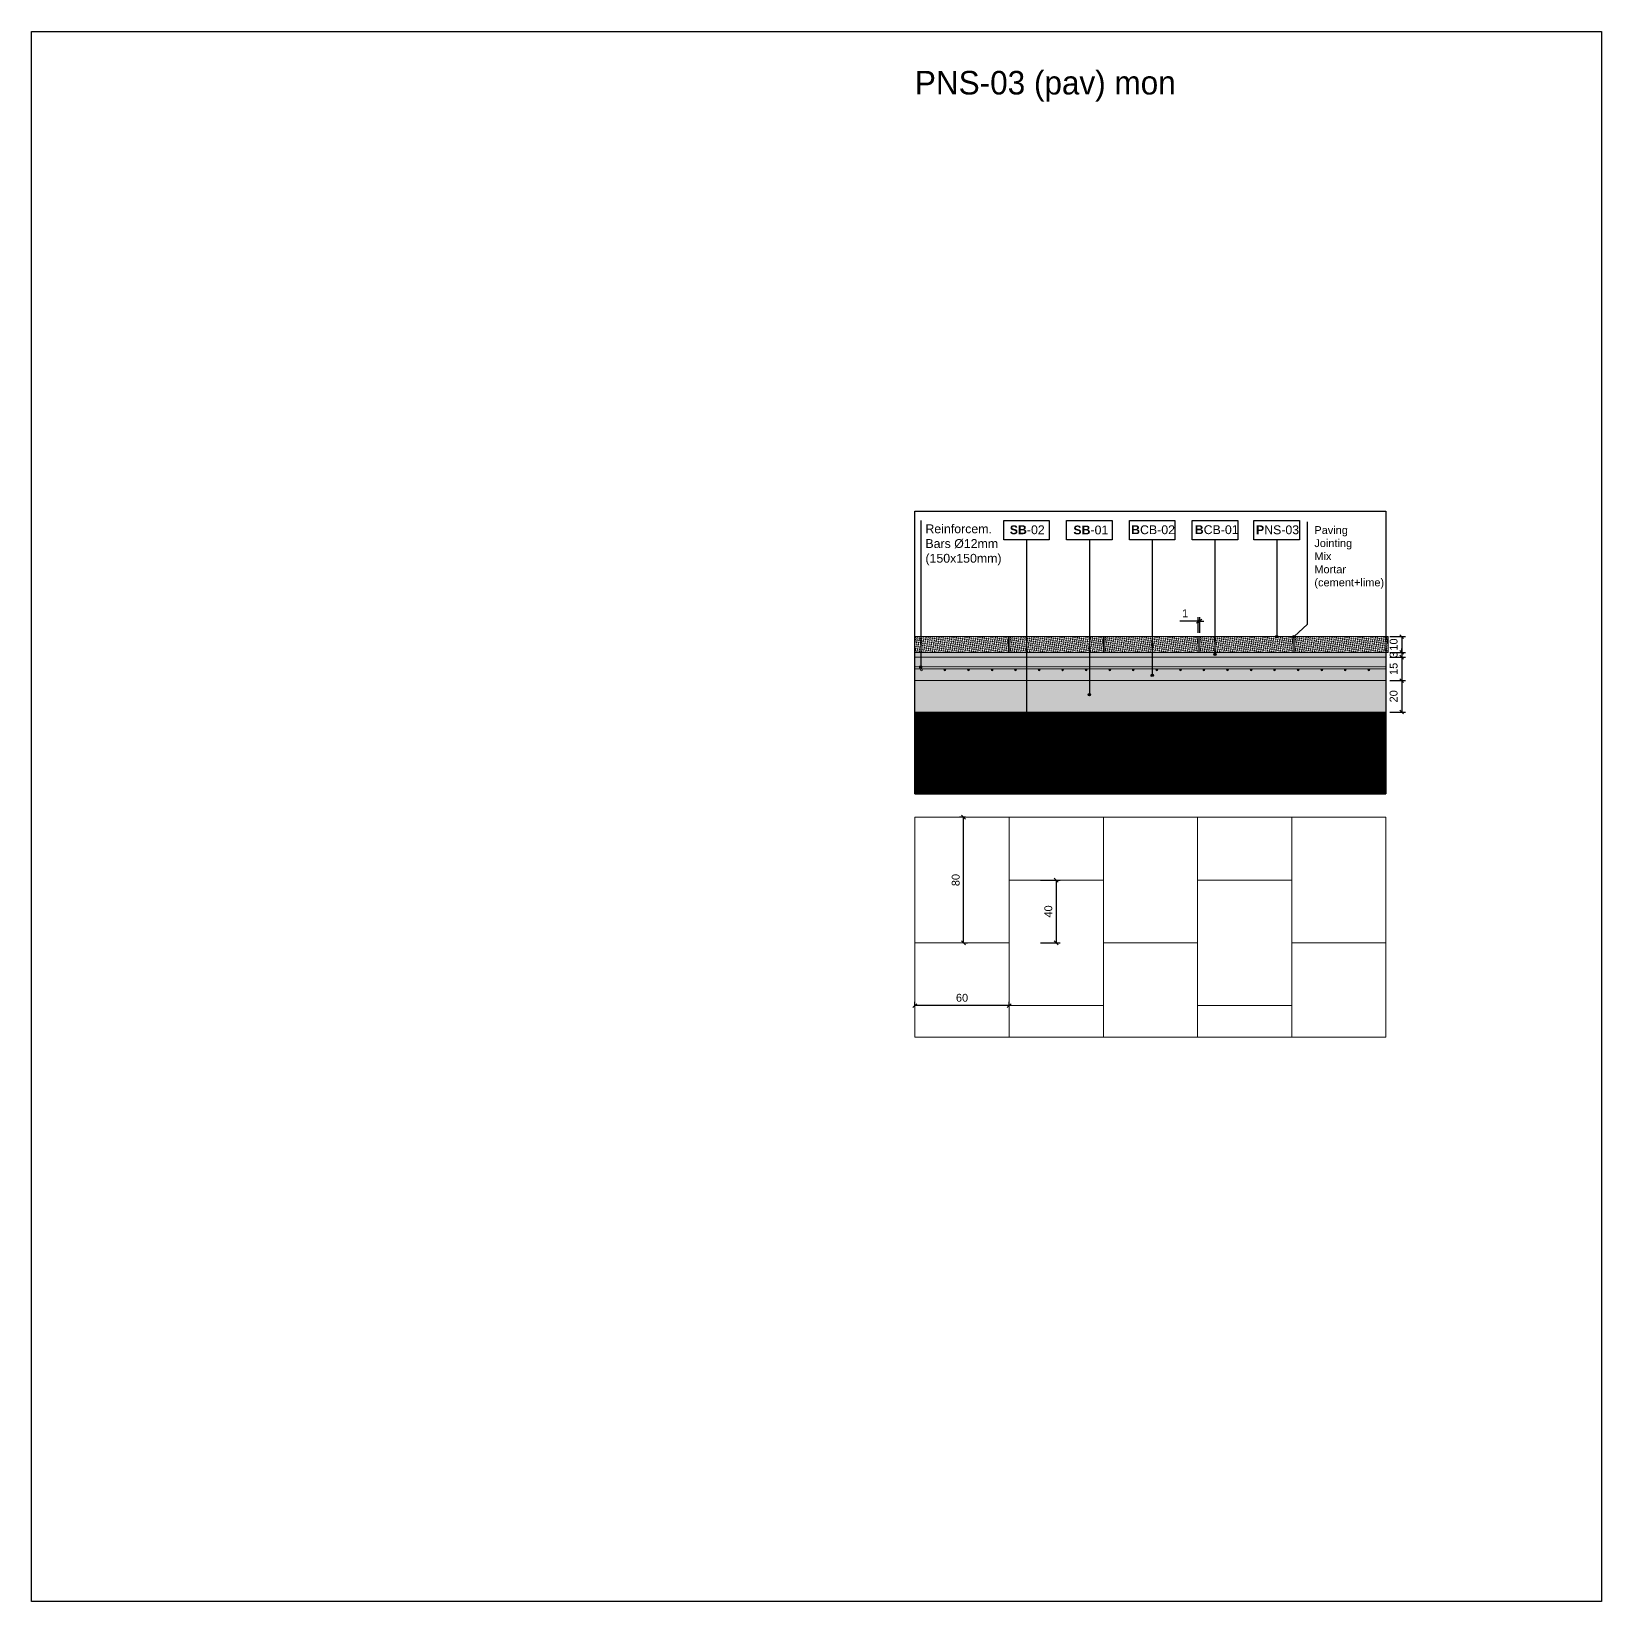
# Model space of a CAD drawing. Header units: metres. Extents: x -325 to 301, y -147 to 149.
# Drawn here: x 260.92 to 270.92, y 93.46 to 103.46 of the extents above; entities that cross this region are included whole.
import ezdxf

# ---------------------------------------------------------------- set-up
doc = ezdxf.new("R2010")
doc.units = ezdxf.units.M
doc.layers.get('Defpoints').update_dxf_attribs({"lineweight": 13})
doc.layers.add('-aux', color=50, linetype='Continuous', plot=False)
doc.layers.add('02-L-AUX', color=2, linetype='Continuous', plot=False)
doc.layers.add('0-TX-1_25', color=7, linetype='Continuous', true_color=0x3f4f7f)
doc.layers.add('EIT_3 TR sorra', color=7, linetype='Continuous', true_color=0xd8ceb0)
for name, color, linetype, lineweight, true_color in [('02-L-Joints-Paviment_07_Natural Stone', 7, 'Continuous', 5, 0x998833), ('03-TR-Paviment_08_Natural Stone Bleachers', 7, 'Continuous', 5, 0xafad9d), ('3-TR tot_u', 7, 'Continuous', 5, 0x787878)]:
    doc.layers.add(name, color=color, linetype=linetype, lineweight=lineweight, true_color=true_color)
for name, color, linetype, lineweight in [('1-CM', 7, 'Continuous', 0), ('2-L-secció', 1, 'Continuous', 0), ('2-metall', 5, 'Continuous', 0), ('3-TR Seleccionat', 44, 'Continuous', 0), ('3-TR Tot-u', 37, 'Continuous', 0)]:
    doc.layers.add(name, color=color, linetype=linetype, lineweight=lineweight)
for name, color, linetype in [('A-KEYPLAN_HATCH', 7, 'Continuous'), ('A_TEXT_2', 7, 'Continuous'), ('EIT_0 Llegenda', 7, 'Continuous')]:
    doc.layers.add(name, color=color, linetype=linetype)
doc.styles.get("Standard").update_dxf_attribs({"font": 'arial.ttf'})
doc.styles.add('x-llegenda materials$0$ENGRAVERS', font='TT0586M.TTF')
doc.dimstyles.new('ISO-25', dxfattribs={"dimtxt": 0.1, "dimasz": 0.1, "dimexe": 0.1, "dimexo": 0.1, "dimgap": 0.1, "dimtad": 1, "dimdec": 0, "dimlfac": 100, "dimzin": 9, "dimtxsty": 'Standard', "dimblk": 'OBLIQUE', "dimcen": 0.1, "dimadec": 0, "dimazin": 0, "dimtfac": 1, "dimtdec": 0, "dimtmove": 0, "dimatfit": 3, "dimldrblk": 'OBLIQUE', "dimfxl": 1, "dimarcsym": 0})

# ---------------------------------------------------------------- blocks, each defined once
blk = doc.blocks.new('hatch keyplan 2')
at = {"layer": 'A-KEYPLAN_HATCH'}
blk.add_lwpolyline([(0, 0.00548), (0.01287, 0.00548), (0.01287, 0), (0, 0)], close=True, dxfattribs=at)
blk = doc.blocks.new('hatch keyplan')
at = {"layer": 'A-KEYPLAN_HATCH'}
blk.add_blockref('hatch keyplan 2', (1.43058, 0.85215), dxfattribs=at)
blk = doc.blocks.new('PNS03')
at = {"layer": 'A-KEYPLAN_HATCH'}
blk.add_blockref('hatch keyplan', (-1.43058, -0.85215), dxfattribs=at)
at = {"layer": 'A_TEXT_2', "insert": (-0.0008, 0.00408), "char_height": 0.0025, "attachment_point": 1}
blk.add_mtext_dynamic_manual_height_columns('\\pi0.00137;{\\fArial|b1|i0|c0|p34;P}NS-03', width=0.0145619, gutter_width=0.015, heights=[0], dxfattribs=at)
blk = doc.blocks.new('_Oblique')
at = {"color": 0, "lineweight": -2}
blk.add_line((-0.5, -0.5), (0.5, 0.5), dxfattribs=at)
blk = doc.blocks.new('*D2766')
at = {"layer": '0-TX-1_25', "color": 0, "lineweight": -2, "transparency": 16777216}
for p, q in [((269.574, 99.602), (269.674, 99.602)), ((269.649, 99.602), (269.649, 99.502)), ((269.574, 99.502), (269.674, 99.502))]:
    blk.add_line(p, q, dxfattribs=at)
at = {"layer": 'Defpoints', "color": 0, "transparency": 16777216}
for p in [(269.549, 99.602), (269.549, 99.502), (269.649, 99.502)]:
    blk.add_point(p, dxfattribs=at)
at = {"layer": '0-TX-1_25', "color": 0, "lineweight": -2, "transparency": 16777216, "xscale": 0.025, "yscale": 0.025, "zscale": 0.025}
for p, rotation in [((269.649, 99.602), 90), ((269.649, 99.502), 270)]:
    blk.add_blockref('_Oblique', p, dxfattribs=dict(at, rotation=rotation))
at = {"layer": '0-TX-1_25', "color": 0, "transparency": 16777216, "insert": (269.598, 99.552), "char_height": 0.05, "attachment_point": 5, "rotation": 90}
blk.add_mtext('10', dxfattribs=at)
blk = doc.blocks.new('*D2767')
at = {"layer": '0-TX-1_25', "color": 0, "lineweight": -2, "transparency": 16777216}
for p, q in [((269.574, 99.322), (269.674, 99.322)), ((269.649, 99.322), (269.649, 99.122)), ((269.574, 99.122), (269.674, 99.122))]:
    blk.add_line(p, q, dxfattribs=at)
at = {"layer": 'Defpoints', "color": 0, "transparency": 16777216}
for p in [(269.549, 99.322), (269.549, 99.122), (269.649, 99.122)]:
    blk.add_point(p, dxfattribs=at)
at = {"layer": '0-TX-1_25', "color": 0, "lineweight": -2, "transparency": 16777216, "xscale": 0.025, "yscale": 0.025, "zscale": 0.025}
for p, rotation in [((269.649, 99.322), 90), ((269.649, 99.122), 270)]:
    blk.add_blockref('_Oblique', p, dxfattribs=dict(at, rotation=rotation))
at = {"layer": '0-TX-1_25', "color": 0, "transparency": 16777216, "insert": (269.598, 99.222), "char_height": 0.05, "attachment_point": 5, "rotation": 90}
blk.add_mtext('20', dxfattribs=at)
blk = doc.blocks.new('*D2768')
at = {"layer": '0-TX-1_25', "color": 0, "lineweight": -2, "transparency": 16777216}
for p, q in [((269.574, 99.472), (269.674, 99.472)), ((269.649, 99.472), (269.649, 99.322)), ((269.574, 99.322), (269.674, 99.322))]:
    blk.add_line(p, q, dxfattribs=at)
at = {"layer": 'Defpoints', "color": 0, "transparency": 16777216}
for p in [(269.549, 99.472), (269.549, 99.322), (269.649, 99.322)]:
    blk.add_point(p, dxfattribs=at)
at = {"layer": '0-TX-1_25', "color": 0, "lineweight": -2, "transparency": 16777216, "xscale": 0.025, "yscale": 0.025, "zscale": 0.025}
for p, rotation in [((269.649, 99.472), 90), ((269.649, 99.322), 270)]:
    blk.add_blockref('_Oblique', p, dxfattribs=dict(at, rotation=rotation))
at = {"layer": '0-TX-1_25', "color": 0, "transparency": 16777216, "insert": (269.598, 99.397), "char_height": 0.05, "attachment_point": 5, "rotation": 90}
blk.add_mtext('15', dxfattribs=at)
blk = doc.blocks.new('*D2769')
at = {"layer": '0-TX-1_25', "color": 0, "lineweight": -2, "transparency": 16777216}
for p, q in [((269.574, 99.502), (269.674, 99.502)), ((269.649, 99.502), (269.649, 99.527)), ((269.649, 99.502), (269.649, 99.472)), ((269.574, 99.472), (269.674, 99.472)), ((269.649, 99.472), (269.649, 99.447))]:
    blk.add_line(p, q, dxfattribs=at)
at = {"layer": 'Defpoints', "color": 0, "transparency": 16777216}
for p in [(269.549, 99.502), (269.549, 99.472), (269.649, 99.472)]:
    blk.add_point(p, dxfattribs=at)
at = {"layer": '0-TX-1_25', "color": 0, "lineweight": -2, "transparency": 16777216, "xscale": 0.025, "yscale": 0.025, "zscale": 0.025}
for p, rotation in [((269.649, 99.502), 270), ((269.649, 99.472), 90)]:
    blk.add_blockref('_Oblique', p, dxfattribs=dict(at, rotation=rotation))
at = {"layer": '0-TX-1_25', "color": 0, "transparency": 16777216, "insert": (269.598, 99.487), "char_height": 0.05, "attachment_point": 5, "rotation": 90}
blk.add_mtext('3', dxfattribs=at)
blk = doc.blocks.new('SB-02')
at = {"layer": 'A-KEYPLAN_HATCH'}
blk.add_blockref('hatch keyplan', (-1.43058, -0.85215), dxfattribs=at)
at = {"layer": 'A_TEXT_2', "insert": (-0.0008, 0.00408), "char_height": 0.0025, "attachment_point": 1}
blk.add_mtext_dynamic_manual_height_columns('\\pi0.00249;{\\fArial|b1|i0|c0|p34;SB}-02', width=0.0145619, gutter_width=0.015, heights=[0], dxfattribs=at)
blk = doc.blocks.new('B-CB01')
at = {"layer": 'A-KEYPLAN_HATCH'}
blk.add_blockref('hatch keyplan', (-1.43058, -0.85215), dxfattribs=at)
at = {"layer": 'A_TEXT_2', "insert": (-0.0008, 0.00411), "char_height": 0.0025, "attachment_point": 1}
blk.add_mtext_dynamic_manual_height_columns('\\pi0.00152;{\\fArial|b1|i0|c0|p34;B}CB-01', width=0.0145619, gutter_width=0.015, heights=[0], dxfattribs=at)
blk = doc.blocks.new('B-CB02')
at = {"layer": 'A-KEYPLAN_HATCH'}
blk.add_blockref('hatch keyplan', (-1.43058, -0.85215), dxfattribs=at)
at = {"layer": 'A_TEXT_2', "insert": (-0.0008, 0.00409), "char_height": 0.0025, "attachment_point": 1}
blk.add_mtext_dynamic_manual_height_columns('\\pi0.00129;{\\fArial|b1|i0|c0|p34;B}CB-02', width=0.0145619, gutter_width=0.015, heights=[0], dxfattribs=at)
blk = doc.blocks.new('SB-01')
at = {"layer": 'A-KEYPLAN_HATCH'}
blk.add_blockref('hatch keyplan', (-1.43058, -0.85215), dxfattribs=at)
at = {"layer": 'A_TEXT_2', "insert": (-0.0008, 0.00403), "char_height": 0.0025, "attachment_point": 1}
blk.add_mtext_dynamic_manual_height_columns('\\pi0.00271;{\\fArial|b1|i0|c0|p34;SB}-01', width=0.0145619, gutter_width=0.015, heights=[0], dxfattribs=at)
blk = doc.blocks.new('*D2770')
at = {"layer": '0-TX-1_25', "color": 0, "lineweight": -2, "transparency": 16777216}
for p, q in [((266.872, 98.452), (266.834, 98.452)), ((266.859, 97.652), (266.859, 98.452)), ((266.859, 97.652), (266.884, 97.652))]:
    blk.add_line(p, q, dxfattribs=at)
at = {"layer": 'Defpoints', "color": 0, "transparency": 16777216}
for p in [(266.859, 98.452), (266.897, 98.452), (266.859, 97.652)]:
    blk.add_point(p, dxfattribs=at)
at = {"layer": '0-TX-1_25', "color": 0, "lineweight": -2, "transparency": 16777216, "xscale": 0.025, "yscale": 0.025, "zscale": 0.025}
for p, rotation in [((266.859, 98.452), 90), ((266.859, 97.652), 270)]:
    blk.add_blockref('_Oblique', p, dxfattribs=dict(at, rotation=rotation))
at = {"layer": '0-TX-1_25', "color": 0, "transparency": 16777216, "insert": (266.809, 98.052), "char_height": 0.05, "attachment_point": 5, "rotation": 90}
blk.add_mtext('80', dxfattribs=at)
blk = doc.blocks.new('*D2771')
at = {"layer": '0-TX-1_25', "color": 0, "lineweight": -2, "transparency": 16777216}
for p, q in [((266.549, 97.252), (266.549, 97.277)), ((267.149, 97.252), (266.549, 97.252)), ((267.149, 97.252), (267.149, 97.277))]:
    blk.add_line(p, q, dxfattribs=at)
at = {"layer": 'Defpoints', "color": 0, "transparency": 16777216}
for p in [(266.549, 97.252), (266.549, 97.252), (267.149, 97.252)]:
    blk.add_point(p, dxfattribs=at)
at = {"layer": '0-TX-1_25', "color": 0, "lineweight": -2, "transparency": 16777216, "xscale": 0.025, "yscale": 0.025, "zscale": 0.025, "rotation": 180}
blk.add_blockref('_Oblique', (266.549, 97.252), dxfattribs=at)
at = {"layer": '0-TX-1_25', "color": 0, "lineweight": -2, "transparency": 16777216, "xscale": 0.025, "yscale": 0.025, "zscale": 0.025}
blk.add_blockref('_Oblique', (267.149, 97.252), dxfattribs=at)
at = {"layer": '0-TX-1_25', "color": 0, "transparency": 16777216, "insert": (266.849, 97.302), "char_height": 0.05, "attachment_point": 5}
blk.add_mtext('60', dxfattribs=at)
blk = doc.blocks.new('*D2772')
at = {"layer": '0-TX-1_25', "color": 0, "lineweight": -2, "transparency": 16777216}
for p, q in [((268.354, 99.701), (268.236, 99.701)), ((268.354, 99.627), (268.354, 99.726)), ((268.364, 99.701), (268.354, 99.701)), ((268.364, 99.627), (268.364, 99.726)), ((268.364, 99.701), (268.389, 99.701))]:
    blk.add_line(p, q, dxfattribs=at)
at = {"layer": 'Defpoints', "color": 0, "transparency": 16777216}
for p in [(268.364, 99.701), (268.354, 99.602), (268.364, 99.602)]:
    blk.add_point(p, dxfattribs=at)
at = {"layer": '0-TX-1_25', "color": 0, "lineweight": -2, "transparency": 16777216, "xscale": 0.025, "yscale": 0.025, "zscale": 0.025}
blk.add_blockref('_Oblique', (268.354, 99.701), dxfattribs=at)
at = {"layer": '0-TX-1_25', "color": 0, "lineweight": -2, "transparency": 16777216, "xscale": 0.025, "yscale": 0.025, "zscale": 0.025, "rotation": 180}
blk.add_blockref('_Oblique', (268.364, 99.701), dxfattribs=at)
at = {"layer": '0-TX-1_25', "color": 0, "transparency": 16777216, "insert": (268.27, 99.751), "char_height": 0.05, "attachment_point": 5}
blk.add_mtext('1', dxfattribs=at)
blk = doc.blocks.new('POINT')
at = {"layer": '0-TX-1_25'}
h = blk.add_hatch(dxfattribs=at)
h.set_pattern_fill('ANGLE', color=256)
h.set_pattern_definition([(0, (-83.747, -12.726), (0, 6.985), [5.08, -1.905]), (90, (-83.747, -12.726), (-6.985, 4e-16), [5.08, -1.905])])
edge = h.paths.add_edge_path()
edge.add_arc((0, 0), 0.0075, 0, 360)
h = blk.add_hatch(color=256, dxfattribs=at)
h.dxf.hatch_style = 1
edge = h.paths.add_edge_path()
edge.add_arc((0, 0), 0.0075, 0, 360)
blk.add_circle((0, 0), 0.0075, dxfattribs=at)
blk = doc.blocks.new('*D2773')
at = {"layer": '0-TX-1_25', "color": 0, "lineweight": -2, "transparency": 16777216}
for p, q in [((267.349, 98.052), (267.474, 98.052)), ((267.449, 98.052), (267.449, 97.652)), ((267.349, 97.652), (267.474, 97.652))]:
    blk.add_line(p, q, dxfattribs=at)
at = {"layer": 'Defpoints', "color": 0, "transparency": 16777216}
for p in [(267.149, 98.052), (267.149, 97.652), (267.449, 97.652)]:
    blk.add_point(p, dxfattribs=at)
at = {"layer": '0-TX-1_25', "color": 0, "lineweight": -2, "transparency": 16777216, "xscale": 0.025, "yscale": 0.025, "zscale": 0.025}
for p, rotation in [((267.449, 98.052), 90), ((267.449, 97.652), 270)]:
    blk.add_blockref('_Oblique', p, dxfattribs=dict(at, rotation=rotation))
at = {"layer": '0-TX-1_25', "color": 0, "transparency": 16777216, "insert": (267.399, 97.852), "char_height": 0.05, "attachment_point": 5, "rotation": 90}
blk.add_mtext('40', dxfattribs=at)
blk = doc.blocks.new('*U2869')
at = {"layer": '2-metall'}
blk.add_circle((0.041, -0.006), 0.006, dxfattribs=at)
blk = doc.blocks.new('*U2870')
at = {"layer": '2-metall', "color": 0, "linetype": 'ByBlock', "lineweight": -2, "transparency": 16777216}
for p in [(266.549, 99.397), (266.699, 99.397), (266.849, 99.397), (266.999, 99.397), (267.149, 99.397), (267.299, 99.397), (267.449, 99.397), (267.599, 99.397), (267.749, 99.397), (267.899, 99.397), (268.049, 99.397), (268.199, 99.397), (268.349, 99.397), (268.499, 99.397), (268.649, 99.397), (268.799, 99.397), (268.949, 99.397), (269.099, 99.397), (269.249, 99.397), (269.399, 99.397)]:
    blk.add_blockref('*U2869', p, dxfattribs=at)

msp = doc.modelspace()

# ---------------------------------------------------------------- hatches: boundary and pattern name
at = {"layer": '03-TR-Paviment_08_Natural Stone Bleachers'}
h = msp.add_hatch(dxfattribs=at)
h.set_pattern_fill('DASH', color=256, scale=0.002611, angle=233, style=0, double=1)
h.set_pattern_definition([(233, (5, -31.45), (0.00163153231, -0.01160895562), [0.00828944353, -0.00828944353])])
h.paths.add_polyline_path([(267.144, 99.502), (267.144, 99.602), (266.549, 99.602), (266.549, 99.502)])
h = msp.add_hatch(dxfattribs=at)
h.set_pattern_fill('DASH', color=256, scale=0.002611, angle=233, style=0, double=1)
h.set_pattern_definition([(233, (5.605, -31.45), (0.00163153231, -0.01160895562), [0.00828944353, -0.00828944353])])
h.paths.add_polyline_path([(267.749, 99.502), (267.749, 99.602), (267.154, 99.602), (267.154, 99.502)])
h = msp.add_hatch(dxfattribs=at)
h.set_pattern_fill('DASH', color=256, scale=0.002611, angle=233, style=0, double=1)
h.set_pattern_definition([(233, (6.21, -31.45), (0.00163153231, -0.01160895562), [0.00828944353, -0.00828944353])])
h.paths.add_polyline_path([(268.354, 99.502), (268.354, 99.602), (267.759, 99.602), (267.759, 99.502)])
h = msp.add_hatch(dxfattribs=at)
h.set_pattern_fill('DASH', color=256, scale=0.002611, angle=233, style=0, double=1)
h.set_pattern_definition([(233, (6.815, -31.45), (0.00163153231, -0.01160895562), [0.00828944353, -0.00828944353])])
h.paths.add_polyline_path([(268.959, 99.502), (268.959, 99.602), (268.364, 99.602), (268.364, 99.502)])
h = msp.add_hatch(dxfattribs=at)
h.set_pattern_fill('DASH', color=256, scale=0.002611, angle=233, style=0, double=1)
h.set_pattern_definition([(233, (7.42, -31.45), (0.00163153231, -0.01160895562), [0.00828944353, -0.00828944353])])
h.paths.add_polyline_path([(269.564, 99.502), (269.564, 99.602), (268.969, 99.602), (268.969, 99.502)])
at = {"layer": '2-metall'}
h = msp.add_hatch(color=256, dxfattribs=at)
h.dxf.hatch_style = 1
edge = h.paths.add_edge_path()
edge.add_arc((266.59, 99.391), 0.006, 0, 360)
edge = h.paths.add_edge_path()
edge.add_arc((266.74, 99.391), 0.006, 0, 360)
edge = h.paths.add_edge_path()
edge.add_arc((266.89, 99.391), 0.006, 0, 360)
edge = h.paths.add_edge_path()
edge.add_arc((267.04, 99.391), 0.006, 0, 360)
edge = h.paths.add_edge_path()
edge.add_arc((267.19, 99.391), 0.006, 0, 360)
edge = h.paths.add_edge_path()
edge.add_arc((267.34, 99.391), 0.006, 0, 360)
edge = h.paths.add_edge_path()
edge.add_arc((267.49, 99.391), 0.006, 0, 360)
edge = h.paths.add_edge_path()
edge.add_arc((267.64, 99.391), 0.006, 0, 360)
edge = h.paths.add_edge_path()
edge.add_arc((267.79, 99.391), 0.006, 0, 360)
edge = h.paths.add_edge_path()
edge.add_arc((267.94, 99.391), 0.006, 0, 360)
edge = h.paths.add_edge_path()
edge.add_arc((268.09, 99.391), 0.006, 0, 360)
edge = h.paths.add_edge_path()
edge.add_arc((268.24, 99.391), 0.006, 0, 360)
edge = h.paths.add_edge_path()
edge.add_arc((268.39, 99.391), 0.006, 0, 360)
edge = h.paths.add_edge_path()
edge.add_arc((268.54, 99.391), 0.006, 0, 360)
edge = h.paths.add_edge_path()
edge.add_arc((268.69, 99.391), 0.006, 0, 360)
edge = h.paths.add_edge_path()
edge.add_arc((268.84, 99.391), 0.006, 0, 360)
edge = h.paths.add_edge_path()
edge.add_arc((268.99, 99.391), 0.006, 0, 360)
edge = h.paths.add_edge_path()
edge.add_arc((269.14, 99.391), 0.006, 0, 360)
edge = h.paths.add_edge_path()
edge.add_arc((269.29, 99.391), 0.006, 0, 360)
edge = h.paths.add_edge_path()
edge.add_arc((269.44, 99.391), 0.006, 0, 360)
h = msp.add_hatch(color=256, dxfattribs=at)
h.dxf.hatch_style = 1
edge = h.paths.add_edge_path()
edge.add_arc((266.74, 99.391), 0.006, 0, 360)
h = msp.add_hatch(color=256, dxfattribs=at)
h.dxf.hatch_style = 1
edge = h.paths.add_edge_path()
edge.add_arc((266.89, 99.391), 0.006, 0, 360)
h = msp.add_hatch(color=256, dxfattribs=at)
h.dxf.hatch_style = 1
edge = h.paths.add_edge_path()
edge.add_arc((267.04, 99.391), 0.006, 0, 360)
h = msp.add_hatch(color=256, dxfattribs=at)
h.dxf.hatch_style = 1
edge = h.paths.add_edge_path()
edge.add_arc((267.19, 99.391), 0.006, 0, 360)
h = msp.add_hatch(color=256, dxfattribs=at)
h.dxf.hatch_style = 1
edge = h.paths.add_edge_path()
edge.add_arc((267.34, 99.391), 0.006, 0, 360)
h = msp.add_hatch(color=256, dxfattribs=at)
h.dxf.hatch_style = 1
edge = h.paths.add_edge_path()
edge.add_arc((267.49, 99.391), 0.006, 0, 360)
h = msp.add_hatch(color=256, dxfattribs=at)
h.dxf.hatch_style = 1
edge = h.paths.add_edge_path()
edge.add_arc((267.64, 99.391), 0.006, 0, 360)
h = msp.add_hatch(color=256, dxfattribs=at)
h.dxf.hatch_style = 1
edge = h.paths.add_edge_path()
edge.add_arc((267.79, 99.391), 0.006, 0, 360)
h = msp.add_hatch(color=256, dxfattribs=at)
h.dxf.hatch_style = 1
edge = h.paths.add_edge_path()
edge.add_arc((267.94, 99.391), 0.006, 0, 360)
h = msp.add_hatch(color=256, dxfattribs=at)
h.dxf.hatch_style = 1
edge = h.paths.add_edge_path()
edge.add_arc((268.09, 99.391), 0.006, 0, 360)
h = msp.add_hatch(color=256, dxfattribs=at)
h.dxf.hatch_style = 1
edge = h.paths.add_edge_path()
edge.add_arc((268.24, 99.391), 0.006, 0, 360)
h = msp.add_hatch(color=256, dxfattribs=at)
h.dxf.hatch_style = 1
edge = h.paths.add_edge_path()
edge.add_arc((268.39, 99.391), 0.006, 0, 360)
h = msp.add_hatch(color=256, dxfattribs=at)
h.dxf.hatch_style = 1
edge = h.paths.add_edge_path()
edge.add_arc((268.54, 99.391), 0.006, 0, 360)
h = msp.add_hatch(color=256, dxfattribs=at)
h.dxf.hatch_style = 1
edge = h.paths.add_edge_path()
edge.add_arc((268.69, 99.391), 0.006, 0, 360)
h = msp.add_hatch(color=256, dxfattribs=at)
h.dxf.hatch_style = 1
edge = h.paths.add_edge_path()
edge.add_arc((268.84, 99.391), 0.006, 0, 360)
h = msp.add_hatch(color=256, dxfattribs=at)
h.dxf.hatch_style = 1
edge = h.paths.add_edge_path()
edge.add_arc((268.99, 99.391), 0.006, 0, 360)
h = msp.add_hatch(color=256, dxfattribs=at)
h.dxf.hatch_style = 1
edge = h.paths.add_edge_path()
edge.add_arc((269.14, 99.391), 0.006, 0, 360)
h = msp.add_hatch(color=256, dxfattribs=at)
h.dxf.hatch_style = 1
edge = h.paths.add_edge_path()
edge.add_arc((269.29, 99.391), 0.006, 0, 360)
h = msp.add_hatch(color=256, dxfattribs=at)
h.dxf.hatch_style = 1
edge = h.paths.add_edge_path()
edge.add_arc((269.44, 99.391), 0.006, 0, 360)
at = {"layer": '3-TR Seleccionat'}
h = msp.add_hatch(dxfattribs=at)
h.set_pattern_fill('ANSI31', color=256, scale=0.002, angle=225, style=0)
h.set_pattern_definition([(270, (95, -31.45), (0.00635, -1e-18), [])])
h.paths.add_polyline_path([(266.549, 98.602), (269.549, 98.602), (269.549, 99.122), (266.549, 99.122)])
at = {"layer": '3-TR Tot-u'}
h = msp.add_hatch(dxfattribs=at)
h.set_pattern_fill('EARTH', color=256, scale=0.005, style=0)
h.set_pattern_definition([(0, (85, -31.58), (0.03175, 0.03175), [0.03175, -0.03175]), (0, (85, -31.568094), (0.03175, 0.03175), [0.03175, -0.03175]), (0, (85, -31.556187), (0.03175, 0.03175), [0.03175, -0.03175]), (90, (85.00397, -31.55222), (-0.03175, 0.03175), [0.03175, -0.03175]), (90, (85.015875, -31.55222), (-0.03175, 0.03175), [0.03175, -0.03175]), (90, (85.02778, -31.55222), (-0.03175, 0.03175), [0.03175, -0.03175])])
h.paths.add_polyline_path([(269.549, 99.322), (266.549, 99.322), (266.549, 99.122), (269.549, 99.122)])
at = {"layer": '3-TR tot_u'}
h = msp.add_hatch(dxfattribs=at)
h.set_pattern_fill('AR-CONC', color=256, scale=0.0002, angle=90.2664)
h.set_pattern_definition([(140.266414, (232.234448, 31.75262), (0.003018359, 0.036451363), [0.00381, -0.04191]), (85.266414, (232.234448, 31.75262), (-0.038178181, -0.007226283), [0.003048, -0.033528117]), (190.71786, (232.2347, 31.755657), (-0.035159821, 0.02922508), [0.003238002, -0.035618049]), (136.450614, (232.22429, 31.75257), (0.008156283, 0.05425432), [0.005715, -0.062865]), (186.90197, (232.22497, 31.757093), (-0.049705466, 0.047250218), [0.004857005, -0.05342712]), (81.450565, (232.22429, 31.75257), (-0.049705466, 0.047250218), [0.004571993, -0.050291946]), (111.266414, (232.226804, 31.757664), (0.020311824, 0.030417653), [0.00381, -0.04191]), (56.266414, (232.226804, 31.757664), (-0.036894668, 0.012188985), [0.003048, -0.033528]), (161.71786, (232.228497, 31.7602), (-0.016582845, 0.042606638), [0.003238002, -0.035617988]), (127.766414, (232.234448, 31.75262), (-0.0169136972, 0.0005390813), [0, -0.0331216, 0, -0.034036, 0, -0.033655]), (97.766414, (232.234448, 31.75262), (-0.020098038, 0.0132706243), [0, -0.0194056, 0, -0.0323596, 0, -0.012827]), (57.766414, (232.2345, 31.741291), (0.0010196429, 0.0271231534), [0, -0.0127, 0, -0.039624, 0, -0.052578]), (47.766414, (232.234524, 31.736211), (-0.005222997, 0.0296018704), [0, -0.01651, 0, -0.0263144, 0, -0.037338])])
h.paths.add_polyline_path([(266.549, 99.409), (269.549, 99.409), (269.549, 99.472), (266.549, 99.472)])
edge = h.paths.add_edge_path()
edge.add_line((269.549, 99.397), (269.441, 99.397))
edge.add_arc((269.44, 99.391), 0.006, 86.1848, 93.8152)
edge.add_line((269.44, 99.397), (269.291, 99.397))
edge.add_arc((269.29, 99.391), 0.006, 86.1848, 93.8152)
edge.add_line((269.29, 99.397), (269.141, 99.397))
edge.add_arc((269.14, 99.391), 0.006, 86.1848, 93.8152)
edge.add_line((269.14, 99.397), (268.991, 99.397))
edge.add_arc((268.99, 99.391), 0.006, 86.1848, 93.8152)
edge.add_line((268.99, 99.397), (268.841, 99.397))
edge.add_arc((268.84, 99.391), 0.006, 86.1848, 93.8152)
edge.add_line((268.84, 99.397), (268.691, 99.397))
edge.add_arc((268.69, 99.391), 0.006, 86.1848, 93.8152)
edge.add_line((268.69, 99.397), (268.541, 99.397))
edge.add_arc((268.54, 99.391), 0.006, 86.1848, 93.8152)
edge.add_line((268.54, 99.397), (268.391, 99.397))
edge.add_arc((268.39, 99.391), 0.006, 86.1848, 93.8152)
edge.add_line((268.39, 99.397), (268.241, 99.397))
edge.add_arc((268.24, 99.391), 0.006, 86.1848, 93.8152)
edge.add_line((268.24, 99.397), (268.091, 99.397))
edge.add_arc((268.09, 99.391), 0.006, 86.1848, 93.8152)
edge.add_line((268.09, 99.397), (267.941, 99.397))
edge.add_arc((267.94, 99.391), 0.006, 86.1848, 93.8152)
edge.add_line((267.94, 99.397), (267.791, 99.397))
edge.add_arc((267.79, 99.391), 0.006, 86.1848, 93.8152)
edge.add_line((267.79, 99.397), (267.641, 99.397))
edge.add_arc((267.64, 99.391), 0.006, 86.1848, 93.8152)
edge.add_line((267.64, 99.397), (267.491, 99.397))
edge.add_arc((267.49, 99.391), 0.006, 86.1848, 93.8152)
edge.add_line((267.49, 99.397), (267.341, 99.397))
edge.add_arc((267.34, 99.391), 0.006, 86.1848, 93.8152)
edge.add_line((267.34, 99.397), (267.191, 99.397))
edge.add_arc((267.19, 99.391), 0.006, 86.1848, 93.8152)
edge.add_line((267.19, 99.397), (267.041, 99.397))
edge.add_arc((267.04, 99.391), 0.006, 86.1848, 93.8152)
edge.add_line((267.04, 99.397), (266.891, 99.397))
edge.add_arc((266.89, 99.391), 0.006, 86.1848, 93.8152)
edge.add_line((266.89, 99.397), (266.741, 99.397))
edge.add_arc((266.74, 99.391), 0.006, 86.1848, 93.8152)
edge.add_line((266.74, 99.397), (266.591, 99.397))
edge.add_arc((266.59, 99.391), 0.006, 86.1848, 93.8152)
edge.add_line((266.59, 99.397), (266.549, 99.397))
edge.add_line((266.549, 99.397), (266.549, 99.322))
edge.add_line((266.549, 99.322), (266.562, 99.322))
edge.add_line((266.562, 99.322), (269.549, 99.322))
edge.add_line((269.549, 99.322), (269.549, 99.397))
at = {"layer": 'EIT_3 TR sorra'}
h = msp.add_hatch(dxfattribs=at)
h.set_pattern_fill('ANSI36', color=256, scale=0.001075, angle=-0.5853, style=0, double=1)
h.set_pattern_definition([(44.4146932, (55, -31.45), (0.001877787426, 0.0066181336), [0.0085328125, -0.0017065625, 0, -0.0017065625])])
h.paths.add_polyline_path([(266.549, 99.502), (267.144, 99.502), (267.144, 99.602), (267.154, 99.602), (267.154, 99.502), (267.749, 99.502), (267.749, 99.602), (267.759, 99.602), (267.759, 99.502), (268.354, 99.502), (268.354, 99.602), (268.364, 99.602), (268.364, 99.502), (268.959, 99.502), (268.959, 99.602), (268.969, 99.602), (268.969, 99.502), (269.549, 99.502), (269.549, 99.472), (266.549, 99.472)])

# ---------------------------------------------------------------- linework, layer by layer
at = {"layer": '-aux'}
msp.add_lwpolyline([(260.922, 103.457), (270.922, 103.457), (270.922, 93.457), (260.922, 93.457)], close=True, dxfattribs=at)
msp.add_lwpolyline([(266.549, 98.602), (266.549, 100.402), (269.549, 100.402), (269.549, 98.602)], dxfattribs=at)
at = {"layer": '0-TX-1_25'}
for points in [[(266.586, 100.342), (266.586, 99.409)], [(268.964, 99.602), (269.05, 99.682), (269.05, 100.334)], [(267.26, 100.219), (267.26, 98.94)], [(267.66, 100.219), (267.66, 99.232)], [(268.06, 100.219), (268.06, 99.356)], [(268.46, 100.219), (268.46, 99.489)], [(268.853, 100.219), (268.853, 99.602)]]:
    msp.add_lwpolyline(points, dxfattribs=at)
at = {"layer": '02-L-AUX'}
msp.add_lwpolyline([(266.549, 98.602), (269.549, 98.602)], dxfattribs=at)
at = {"layer": '02-L-Joints-Paviment_07_Natural Stone'}
for points in [[(267.149, 98.452), (267.149, 97.052)], [(267.749, 98.452), (267.749, 97.052)], [(268.349, 98.452), (268.349, 97.052)], [(268.949, 98.452), (268.949, 97.052)], [(267.149, 98.052), (267.749, 98.052)], [(268.349, 98.052), (268.949, 98.052)], [(266.549, 97.652), (267.149, 97.652)], [(267.749, 97.652), (268.349, 97.652)], [(268.949, 97.652), (269.549, 97.652)], [(267.149, 97.252), (267.749, 97.252)], [(268.349, 97.252), (268.949, 97.252)]]:
    msp.add_lwpolyline(points, dxfattribs=at)
at = {"layer": '1-CM'}
for points in [[(266.549, 99.602), (269.549, 99.602)], [(266.549, 99.502), (269.549, 99.502)], [(266.549, 99.502), (267.849, 99.502)], [(266.549, 99.472), (269.549, 99.472)], [(266.549, 99.472), (267.846, 99.472)], [(266.549, 99.322), (269.549, 99.322)], [(266.549, 99.322), (268.172, 99.322)], [(266.549, 99.122), (269.549, 99.122)]]:
    msp.add_lwpolyline(points, dxfattribs=at)
for points in [[(266.549, 99.502), (267.144, 99.502), (267.144, 99.602), (266.549, 99.602)], [(267.154, 99.502), (267.749, 99.502), (267.749, 99.602), (267.154, 99.602)], [(267.759, 99.502), (268.354, 99.502), (268.354, 99.602), (267.759, 99.602)], [(268.364, 99.502), (268.959, 99.502), (268.959, 99.602), (268.364, 99.602)], [(268.969, 99.502), (269.564, 99.502), (269.564, 99.602), (268.969, 99.602)]]:
    msp.add_lwpolyline(points, close=True, dxfattribs=at)
at = {"layer": '2-L-secció'}
for p, q in [((266.549, 99.602), (266.549, 98.602)), ((269.549, 99.602), (269.549, 98.602))]:
    msp.add_line(p, q, dxfattribs=at)
msp.add_lwpolyline([(266.549, 98.452), (269.549, 98.452), (269.549, 97.052), (266.549, 97.052)], close=True, dxfattribs=at)
at = {"layer": '2-metall'}
for points in [[(266.549, 99.409), (269.549, 99.409)], [(266.549, 99.397), (269.549, 99.397)]]:
    msp.add_lwpolyline(points, dxfattribs=at)

# ---------------------------------------------------------------- block references
at = {"color": 244, "true_color": 0x991b1e, "xscale": 22.49999999999641, "yscale": 22.49999999999641, "zscale": 22.49999999999641}
msp.add_blockref('PNS03', (268.708, 100.219), dxfattribs=at)
at = {"layer": '0-TX-1_25', "xscale": 22.5, "yscale": 22.5, "zscale": 22.5}
for name, p in [('SB-02', (267.115, 100.219)), ('SB-01', (267.515, 100.219)), ('B-CB02', (267.915, 100.219)), ('B-CB01', (268.315, 100.219))]:
    msp.add_blockref(name, p, dxfattribs=at)
at = {"layer": '0-TX-1_25'}
for p in [(268.853, 99.602), (268.964, 99.602), (266.586, 99.409), (268.46, 99.489), (268.06, 99.356), (267.66, 99.232), (267.26, 98.94)]:
    msp.add_blockref('POINT', p, dxfattribs=at)
at = {"layer": '2-metall'}
msp.add_blockref('*U2870', (0, 0), dxfattribs=at)

# ---------------------------------------------------------------- texts
at = {"layer": '0-TX-1_25', "char_height": 0.05625, "attachment_point": 1}
for s, width, insert in [('Reinforcem.\\PBars Ø12mm\\P(150x150mm)', 0.52163, (266.616, 100.317)), ('{\\H0.88889x;Paving Jointing Mix Mortar\\P(cement+lime)}', 0.32764, (269.093, 100.306))]:
    msp.add_mtext_dynamic_manual_height_columns(s, width=width, gutter_width=0.338, heights=[0], dxfattribs=dict(at, insert=insert))
at = {"layer": 'EIT_0 Llegenda', "insert": (266.549, 103.205), "char_height": 0.15, "width": 19.2101, "attachment_point": 1, "style": 'x-llegenda materials$0$ENGRAVERS'}
msp.add_mtext('PNS-03 (pav) mon', dxfattribs=at)

# ---------------------------------------------------------------- dimensions: what is measured, and where the dimension line sits
at = {"layer": '0-TX-1_25'}
dim = msp.add_linear_dim(base=(268.364, 99.701), p1=(268.354, 99.602), p2=(268.364, 99.602), dimstyle='ISO-25', override={"dimtxt": 0.05, "dimasz": 0.025, "dimexe": 0.025, "dimexo": 0.025, "dimgap": 0.025, "dimblk1": 'Oblique', "dimblk2": 'Oblique', "dimsah": 1, "dimfxl": 0.1, "dimfxlon": 1, "dimarcsym": 1}, dxfattribs=at)
dim.commit()
dim.dimension.update_dxf_attribs({"geometry": '*D2772', "text_midpoint": (268.27, 99.701), "dimtype": 160})
for base, p1, p2, picture, middle in [((269.649, 99.502), (269.549, 99.602), (269.549, 99.502), '*D2766', (269.649, 99.552)), ((269.649, 99.472), (269.549, 99.502), (269.549, 99.472), '*D2769', (269.649, 99.487))]:
    dim = msp.add_linear_dim(base=base, p1=p1, p2=p2, angle=90, dimstyle='ISO-25', override={"dimtxt": 0.05, "dimasz": 0.025, "dimexe": 0.025, "dimexo": 0.025, "dimgap": 0.025, "dimblk1": 'Oblique', "dimblk2": 'Oblique', "dimsah": 1, "dimfxl": 0.1, "dimfxlon": 1, "dimarcsym": 1}, dxfattribs=at)
    dim.commit()
    dim.dimension.update_dxf_attribs({"geometry": picture, "text_midpoint": middle, "dimtype": 160})
for base, p1, p2, picture, middle in [((269.649, 99.322), (269.549, 99.472), (269.549, 99.322), '*D2768', (269.598, 99.397)), ((269.649, 99.122), (269.549, 99.322), (269.549, 99.122), '*D2767', (269.598, 99.222)), ((266.859, 98.452), (266.859, 97.652), (266.897, 98.452), '*D2770', (266.809, 98.052)), ((267.449, 97.652), (267.149, 98.052), (267.149, 97.652), '*D2773', (267.399, 97.852))]:
    dim = msp.add_linear_dim(base=base, p1=p1, p2=p2, angle=90, dimstyle='ISO-25', override={"dimtxt": 0.05, "dimasz": 0.025, "dimexe": 0.025, "dimexo": 0.025, "dimgap": 0.025, "dimblk1": 'Oblique', "dimblk2": 'Oblique', "dimsah": 1, "dimfxl": 0.1, "dimfxlon": 1, "dimarcsym": 1}, dxfattribs=at)
    dim.commit()
    dim.dimension.update_dxf_attribs({"geometry": picture, "text_midpoint": middle})
dim = msp.add_linear_dim(base=(266.549, 97.252), p1=(267.149, 97.252), p2=(266.549, 97.252), dimstyle='ISO-25', override={"dimtxt": 0.05, "dimasz": 0.025, "dimexe": 0.025, "dimexo": 0.025, "dimgap": 0.025, "dimblk1": 'Oblique', "dimblk2": 'Oblique', "dimsah": 1, "dimfxl": 0.1, "dimfxlon": 1, "dimarcsym": 1}, dxfattribs=at)
dim.commit()
dim.dimension.update_dxf_attribs({"geometry": '*D2771', "text_midpoint": (266.849, 97.302)})

doc.saveas('drawing.dxf')
